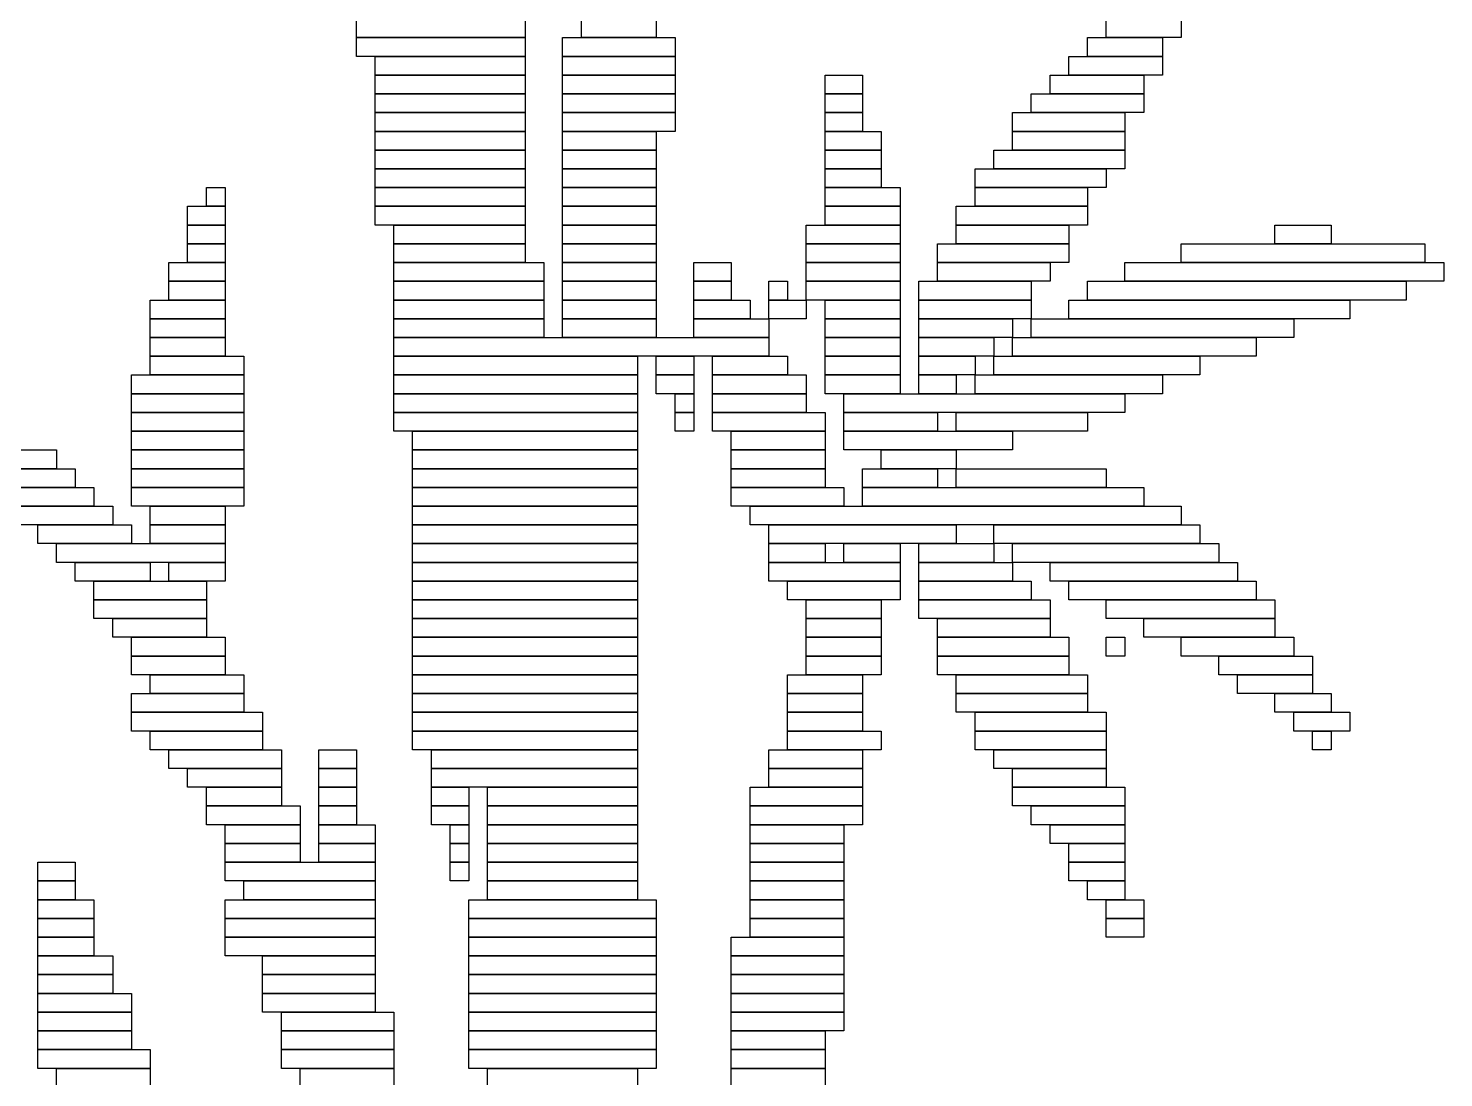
# Model space of a CAD drawing. Extents: x 39 to 985, y 65 to 958.
# Drawn here: x 903.5 to 979, y 281.5 to 337.5 of the extents above; entities that cross this region are included whole.
import ezdxf

# ---------------------------------------------------------------- set-up
doc = ezdxf.new("R2010")
doc.units = 0

msp = doc.modelspace()

# ---------------------------------------------------------------- linework, layer by layer
for p, q in [((921, 337), (921, 338)), ((930, 338), (930, 337)), ((933, 337), (933, 338)), ((937, 338), (937, 337)), ((961, 337), (961, 338)), ((965, 338), (965, 337)), ((930, 337), (921, 337)), ((921, 337), (930, 337)), ((921, 336), (921, 337)), ((930, 337), (930, 336)), ((932, 337), (938, 337)), ((932, 336), (932, 337)), ((937, 337), (933, 337)), ((938, 337), (938, 336)), ((960, 337), (964, 337)), ((960, 336), (960, 337)), ((965, 337), (961, 337)), ((964, 337), (964, 336)), ((930, 336), (921, 336)), ((922, 336), (930, 336)), ((922, 335), (922, 336)), ((930, 336), (930, 335)), ((938, 336), (932, 336)), ((932, 336), (938, 336)), ((932, 335), (932, 336)), ((938, 336), (938, 335)), ((959, 336), (964, 336)), ((959, 335), (959, 336)), ((964, 336), (960, 336)), ((964, 336), (964, 335)), ((930, 335), (922, 335)), ((922, 335), (930, 335)), ((922, 334), (922, 335)), ((930, 335), (930, 334)), ((938, 335), (932, 335)), ((932, 335), (938, 335)), ((932, 334), (932, 335)), ((938, 335), (938, 334)), ((946, 335), (948, 335)), ((946, 334), (946, 335)), ((948, 335), (948, 334)), ((958, 335), (963, 335)), ((958, 334), (958, 335)), ((964, 335), (959, 335)), ((963, 335), (963, 334)), ((930, 334), (922, 334)), ((922, 334), (930, 334)), ((922, 333), (922, 334)), ((930, 334), (930, 333)), ((938, 334), (932, 334)), ((932, 334), (938, 334)), ((932, 333), (932, 334)), ((938, 334), (938, 333)), ((948, 334), (946, 334)), ((946, 334), (948, 334)), ((946, 333), (946, 334)), ((948, 334), (948, 333)), ((957, 334), (963, 334)), ((957, 333), (957, 334)), ((963, 334), (958, 334)), ((963, 334), (963, 333)), ((930, 333), (922, 333)), ((922, 333), (930, 333)), ((922, 332), (922, 333)), ((930, 333), (930, 332)), ((938, 333), (932, 333)), ((932, 333), (938, 333)), ((932, 332), (932, 333)), ((938, 333), (938, 332)), ((948, 333), (946, 333)), ((946, 333), (948, 333)), ((946, 332), (946, 333)), ((948, 333), (948, 332)), ((956, 333), (962, 333)), ((956, 332), (956, 333)), ((963, 333), (957, 333)), ((962, 333), (962, 332)), ((930, 332), (922, 332)), ((922, 332), (930, 332)), ((922, 331), (922, 332)), ((930, 332), (930, 331)), ((938, 332), (932, 332)), ((932, 332), (937, 332)), ((932, 331), (932, 332)), ((937, 332), (937, 331)), ((948, 332), (946, 332)), ((946, 332), (949, 332)), ((946, 331), (946, 332)), ((949, 332), (949, 331)), ((962, 332), (956, 332)), ((956, 332), (962, 332)), ((956, 331), (956, 332)), ((962, 332), (962, 331)), ((930, 331), (922, 331)), ((922, 331), (930, 331)), ((922, 330), (922, 331)), ((930, 331), (930, 330)), ((937, 331), (932, 331)), ((932, 331), (937, 331)), ((932, 330), (932, 331)), ((937, 331), (937, 330)), ((949, 331), (946, 331)), ((946, 331), (949, 331)), ((946, 330), (946, 331)), ((949, 331), (949, 330)), ((955, 331), (962, 331)), ((955, 330), (955, 331)), ((962, 331), (956, 331)), ((962, 331), (962, 330)), ((930, 330), (922, 330)), ((922, 330), (930, 330)), ((922, 329), (922, 330)), ((930, 330), (930, 329)), ((937, 330), (932, 330)), ((932, 330), (937, 330)), ((932, 329), (932, 330)), ((937, 330), (937, 329)), ((949, 330), (946, 330)), ((946, 330), (949, 330)), ((946, 329), (946, 330)), ((949, 330), (949, 329)), ((954, 330), (961, 330)), ((954, 329), (954, 330)), ((962, 330), (955, 330)), ((961, 330), (961, 329)), ((913, 329), (914, 329)), ((913, 328), (913, 329)), ((914, 329), (914, 328)), ((930, 329), (922, 329)), ((922, 329), (930, 329)), ((922, 328), (922, 329)), ((930, 329), (930, 328)), ((937, 329), (932, 329)), ((932, 329), (937, 329)), ((932, 328), (932, 329)), ((937, 329), (937, 328)), ((949, 329), (946, 329)), ((946, 329), (950, 329)), ((946, 328), (946, 329)), ((950, 329), (950, 328)), ((961, 329), (954, 329)), ((954, 329), (960, 329)), ((954, 328), (954, 329)), ((960, 329), (960, 328)), ((912, 328), (914, 328)), ((912, 327), (912, 328)), ((914, 328), (913, 328)), ((914, 328), (914, 327)), ((930, 328), (922, 328)), ((922, 328), (930, 328)), ((922, 327), (922, 328)), ((930, 328), (930, 327)), ((937, 328), (932, 328)), ((932, 328), (937, 328)), ((932, 327), (932, 328)), ((937, 328), (937, 327)), ((950, 328), (946, 328)), ((946, 328), (950, 328)), ((946, 327), (946, 328)), ((950, 328), (950, 327)), ((953, 328), (960, 328)), ((953, 327), (953, 328)), ((960, 328), (954, 328)), ((960, 328), (960, 327)), ((914, 327), (912, 327)), ((912, 327), (914, 327)), ((912, 326), (912, 327)), ((914, 327), (914, 326)), ((930, 327), (922, 327)), ((923, 327), (930, 327)), ((923, 326), (923, 327)), ((930, 327), (930, 326)), ((937, 327), (932, 327)), ((932, 327), (937, 327)), ((932, 326), (932, 327)), ((937, 327), (937, 326)), ((945, 327), (950, 327)), ((945, 326), (945, 327)), ((950, 327), (946, 327)), ((950, 327), (950, 326)), ((960, 327), (953, 327)), ((953, 327), (959, 327)), ((953, 326), (953, 327)), ((959, 327), (959, 326)), ((970, 327), (973, 327)), ((970, 326), (970, 327)), ((973, 327), (973, 326)), ((914, 326), (912, 326)), ((912, 326), (914, 326)), ((912, 325), (912, 326)), ((914, 326), (914, 325)), ((930, 326), (923, 326)), ((923, 326), (930, 326)), ((923, 325), (923, 326)), ((930, 326), (930, 325)), ((937, 326), (932, 326)), ((932, 326), (937, 326)), ((932, 325), (932, 326)), ((937, 326), (937, 325)), ((950, 326), (945, 326)), ((945, 326), (950, 326)), ((945, 325), (945, 326)), ((950, 326), (950, 325)), ((952, 326), (959, 326)), ((952, 325), (952, 326)), ((959, 326), (953, 326)), ((959, 326), (959, 325)), ((965, 326), (978, 326)), ((965, 325), (965, 326)), ((973, 326), (970, 326)), ((978, 326), (978, 325)), ((911, 325), (914, 325)), ((911, 324), (911, 325)), ((914, 325), (912, 325)), ((914, 325), (914, 324)), ((930, 325), (923, 325)), ((923, 325), (931, 325)), ((923, 324), (923, 325)), ((931, 325), (931, 324)), ((937, 325), (932, 325)), ((932, 325), (937, 325)), ((932, 324), (932, 325)), ((937, 325), (937, 324)), ((939, 325), (941, 325)), ((939, 324), (939, 325)), ((941, 325), (941, 324)), ((950, 325), (945, 325)), ((945, 325), (950, 325)), ((945, 324), (945, 325)), ((950, 325), (950, 324)), ((959, 325), (952, 325)), ((952, 325), (958, 325)), ((952, 324), (952, 325)), ((958, 325), (958, 324)), ((962, 325), (979, 325)), ((962, 324), (962, 325)), ((978, 325), (965, 325)), ((979, 325), (979, 324)), ((914, 324), (911, 324)), ((911, 324), (914, 324)), ((911, 323), (911, 324)), ((914, 324), (914, 323)), ((931, 324), (923, 324)), ((923, 324), (931, 324)), ((923, 323), (923, 324)), ((931, 324), (931, 323)), ((937, 324), (932, 324)), ((932, 324), (937, 324)), ((932, 323), (932, 324)), ((937, 324), (937, 323)), ((941, 324), (939, 324)), ((939, 324), (941, 324)), ((939, 323), (939, 324)), ((941, 324), (941, 323)), ((943, 324), (944, 324)), ((943, 323), (943, 324)), ((944, 324), (944, 323)), ((950, 324), (945, 324)), ((945, 324), (950, 324)), ((945, 323), (945, 324)), ((950, 324), (950, 323)), ((951, 324), (957, 324)), ((951, 323), (951, 324)), ((958, 324), (952, 324)), ((957, 324), (957, 323)), ((960, 324), (977, 324)), ((960, 323), (960, 324)), ((979, 324), (962, 324)), ((977, 324), (977, 323)), ((910, 323), (914, 323)), ((910, 322), (910, 323)), ((914, 323), (911, 323)), ((914, 323), (914, 322)), ((931, 323), (923, 323)), ((923, 323), (931, 323)), ((923, 322), (923, 323)), ((931, 323), (931, 322)), ((937, 323), (932, 323)), ((932, 323), (937, 323)), ((932, 322), (932, 323)), ((937, 323), (937, 322)), ((941, 323), (939, 323)), ((939, 323), (942, 323)), ((939, 322), (939, 323)), ((942, 323), (942, 322)), ((944, 323), (943, 323)), ((943, 323), (945, 323)), ((943, 322), (943, 323)), ((950, 323), (945, 323)), ((945, 323), (945, 322)), ((946, 323), (950, 323)), ((946, 322), (946, 323)), ((950, 323), (950, 322)), ((957, 323), (951, 323)), ((951, 323), (957, 323)), ((951, 322), (951, 323)), ((957, 323), (957, 322)), ((959, 323), (974, 323)), ((959, 322), (959, 323)), ((977, 323), (960, 323)), ((974, 323), (974, 322)), ((914, 322), (910, 322)), ((910, 322), (914, 322)), ((910, 321), (910, 322)), ((914, 322), (914, 321)), ((931, 322), (923, 322)), ((923, 322), (931, 322)), ((923, 321), (923, 322)), ((931, 322), (931, 321)), ((937, 322), (932, 322)), ((932, 322), (937, 322)), ((932, 321), (932, 322)), ((937, 322), (937, 321)), ((942, 322), (939, 322)), ((939, 322), (943, 322)), ((939, 321), (939, 322)), ((945, 322), (943, 322)), ((943, 322), (943, 321)), ((950, 322), (946, 322)), ((946, 322), (950, 322)), ((946, 321), (946, 322)), ((950, 322), (950, 321)), ((957, 322), (951, 322)), ((951, 322), (956, 322)), ((951, 321), (951, 322)), ((956, 322), (956, 321)), ((957, 322), (971, 322)), ((957, 321), (957, 322)), ((974, 322), (959, 322)), ((971, 322), (971, 321)), ((914, 321), (910, 321)), ((910, 321), (914, 321)), ((910, 320), (910, 321)), ((914, 321), (914, 320)), ((931, 321), (923, 321)), ((923, 321), (943, 321)), ((923, 320), (923, 321)), ((937, 321), (932, 321)), ((943, 321), (939, 321)), ((943, 321), (943, 320)), ((950, 321), (946, 321)), ((946, 321), (950, 321)), ((946, 320), (946, 321)), ((950, 321), (950, 320)), ((956, 321), (951, 321)), ((951, 321), (955, 321)), ((951, 320), (951, 321)), ((955, 321), (955, 320)), ((956, 321), (969, 321)), ((956, 320), (956, 321)), ((971, 321), (957, 321)), ((969, 321), (969, 320)), ((914, 320), (910, 320)), ((910, 320), (915, 320)), ((910, 319), (910, 320)), ((915, 320), (915, 319)), ((943, 320), (923, 320)), ((923, 320), (936, 320)), ((923, 319), (923, 320)), ((936, 320), (936, 319)), ((937, 320), (939, 320)), ((937, 319), (937, 320)), ((939, 320), (939, 319)), ((940, 320), (944, 320)), ((940, 319), (940, 320)), ((944, 320), (944, 319)), ((950, 320), (946, 320)), ((946, 320), (950, 320)), ((946, 319), (946, 320)), ((950, 320), (950, 319)), ((955, 320), (951, 320)), ((951, 320), (954, 320)), ((951, 319), (951, 320)), ((954, 320), (954, 319)), ((955, 320), (966, 320)), ((955, 319), (955, 320)), ((969, 320), (956, 320)), ((966, 320), (966, 319)), ((909, 319), (915, 319)), ((909, 318), (909, 319)), ((915, 319), (910, 319)), ((915, 319), (915, 318)), ((936, 319), (923, 319)), ((923, 319), (936, 319)), ((923, 318), (923, 319)), ((936, 319), (936, 318)), ((939, 319), (937, 319)), ((937, 319), (939, 319)), ((937, 318), (937, 319)), ((939, 319), (939, 318)), ((944, 319), (940, 319)), ((940, 319), (945, 319)), ((940, 318), (940, 319)), ((945, 319), (945, 318)), ((950, 319), (946, 319)), ((946, 319), (950, 319)), ((946, 318), (946, 319)), ((950, 319), (950, 318)), ((954, 319), (951, 319)), ((951, 319), (953, 319)), ((951, 318), (951, 319)), ((953, 319), (953, 318)), ((954, 319), (964, 319)), ((954, 318), (954, 319)), ((966, 319), (955, 319)), ((964, 319), (964, 318)), ((915, 318), (909, 318)), ((909, 318), (915, 318)), ((909, 317), (909, 318)), ((915, 318), (915, 317)), ((936, 318), (923, 318)), ((923, 318), (936, 318)), ((923, 317), (923, 318)), ((936, 318), (936, 317)), ((939, 318), (937, 318)), ((938, 318), (939, 318)), ((938, 317), (938, 318)), ((939, 318), (939, 317)), ((945, 318), (940, 318)), ((940, 318), (945, 318)), ((940, 317), (940, 318)), ((945, 318), (945, 317)), ((950, 318), (946, 318)), ((947, 318), (962, 318)), ((947, 317), (947, 318)), ((953, 318), (951, 318)), ((964, 318), (954, 318)), ((962, 318), (962, 317)), ((915, 317), (909, 317)), ((909, 317), (915, 317)), ((909, 316), (909, 317)), ((915, 317), (915, 316)), ((936, 317), (923, 317)), ((923, 317), (936, 317)), ((923, 316), (923, 317)), ((936, 317), (936, 316)), ((939, 317), (938, 317)), ((938, 317), (939, 317)), ((938, 316), (938, 317)), ((939, 317), (939, 316)), ((945, 317), (940, 317)), ((940, 317), (946, 317)), ((940, 316), (940, 317)), ((946, 317), (946, 316)), ((962, 317), (947, 317)), ((947, 317), (952, 317)), ((947, 316), (947, 317)), ((952, 317), (952, 316)), ((953, 317), (960, 317)), ((953, 316), (953, 317)), ((960, 317), (960, 316)), ((915, 316), (909, 316)), ((909, 316), (915, 316)), ((909, 315), (909, 316)), ((915, 316), (915, 315)), ((936, 316), (923, 316)), ((924, 316), (936, 316)), ((924, 315), (924, 316)), ((936, 316), (936, 315)), ((939, 316), (938, 316)), ((946, 316), (940, 316)), ((941, 316), (946, 316)), ((941, 315), (941, 316)), ((946, 316), (946, 315)), ((952, 316), (947, 316)), ((947, 316), (956, 316)), ((947, 315), (947, 316)), ((960, 316), (953, 316)), ((956, 316), (956, 315)), ((893, 315), (905, 315)), ((905, 315), (905, 314)), ((915, 315), (909, 315)), ((909, 315), (915, 315)), ((909, 314), (909, 315)), ((915, 315), (915, 314)), ((936, 315), (924, 315)), ((924, 315), (936, 315)), ((924, 314), (924, 315)), ((936, 315), (936, 314)), ((946, 315), (941, 315)), ((941, 315), (946, 315)), ((941, 314), (941, 315)), ((946, 315), (946, 314)), ((956, 315), (947, 315)), ((949, 315), (953, 315)), ((949, 314), (949, 315)), ((953, 315), (953, 314)), ((905, 314), (893, 314)), ((901, 314), (906, 314)), ((906, 314), (906, 313)), ((915, 314), (909, 314)), ((909, 314), (915, 314)), ((909, 313), (909, 314)), ((915, 314), (915, 313)), ((936, 314), (924, 314)), ((924, 314), (936, 314)), ((924, 313), (924, 314)), ((936, 314), (936, 313)), ((946, 314), (941, 314)), ((941, 314), (946, 314)), ((941, 313), (941, 314)), ((946, 314), (946, 313)), ((948, 314), (952, 314)), ((948, 313), (948, 314)), ((953, 314), (949, 314)), ((952, 314), (952, 313)), ((953, 314), (961, 314)), ((953, 313), (953, 314)), ((961, 314), (961, 313)), ((906, 313), (901, 313)), ((902, 313), (907, 313)), ((907, 313), (907, 312)), ((915, 313), (909, 313)), ((909, 313), (915, 313)), ((909, 312), (909, 313)), ((915, 313), (915, 312)), ((936, 313), (924, 313)), ((924, 313), (936, 313)), ((924, 312), (924, 313)), ((936, 313), (936, 312)), ((946, 313), (941, 313)), ((941, 313), (947, 313)), ((941, 312), (941, 313)), ((947, 313), (947, 312)), ((952, 313), (948, 313)), ((948, 313), (963, 313)), ((948, 312), (948, 313)), ((961, 313), (953, 313)), ((963, 313), (963, 312)), ((907, 312), (902, 312)), ((903, 312), (908, 312)), ((908, 312), (908, 311)), ((915, 312), (909, 312)), ((910, 312), (914, 312)), ((910, 311), (910, 312)), ((914, 312), (914, 311)), ((936, 312), (924, 312)), ((924, 312), (936, 312)), ((924, 311), (924, 312)), ((936, 312), (936, 311)), ((947, 312), (941, 312)), ((942, 312), (965, 312)), ((942, 311), (942, 312)), ((963, 312), (948, 312)), ((965, 312), (965, 311)), ((908, 311), (903, 311)), ((904, 311), (909, 311)), ((904, 310), (904, 311)), ((909, 311), (909, 310)), ((914, 311), (910, 311)), ((910, 311), (914, 311)), ((910, 310), (910, 311)), ((914, 311), (914, 310)), ((936, 311), (924, 311)), ((924, 311), (936, 311)), ((924, 310), (924, 311)), ((936, 311), (936, 310)), ((965, 311), (942, 311)), ((943, 311), (953, 311)), ((943, 310), (943, 311)), ((953, 311), (953, 310)), ((955, 311), (966, 311)), ((955, 310), (955, 311)), ((966, 311), (966, 310)), ((909, 310), (904, 310)), ((905, 310), (914, 310)), ((905, 309), (905, 310)), ((914, 310), (910, 310)), ((914, 310), (914, 309)), ((936, 310), (924, 310)), ((924, 310), (936, 310)), ((924, 309), (924, 310)), ((936, 310), (936, 309)), ((953, 310), (943, 310)), ((943, 310), (946, 310)), ((943, 309), (943, 310)), ((946, 310), (946, 309)), ((947, 310), (950, 310)), ((947, 309), (947, 310)), ((950, 310), (950, 309)), ((951, 310), (955, 310)), ((951, 309), (951, 310)), ((966, 310), (955, 310)), ((955, 310), (955, 309)), ((956, 310), (967, 310)), ((956, 309), (956, 310)), ((967, 310), (967, 309)), ((914, 309), (905, 309)), ((906, 309), (910, 309)), ((906, 308), (906, 309)), ((910, 309), (910, 308)), ((911, 309), (914, 309)), ((911, 308), (911, 309)), ((914, 309), (914, 308)), ((936, 309), (924, 309)), ((924, 309), (936, 309)), ((924, 308), (924, 309)), ((936, 309), (936, 308)), ((946, 309), (943, 309)), ((943, 309), (950, 309)), ((943, 308), (943, 309)), ((950, 309), (947, 309)), ((950, 309), (950, 308)), ((955, 309), (951, 309)), ((951, 309), (956, 309)), ((951, 308), (951, 309)), ((967, 309), (956, 309)), ((956, 309), (956, 308)), ((958, 309), (968, 309)), ((958, 308), (958, 309)), ((968, 309), (968, 308)), ((910, 308), (906, 308)), ((907, 308), (913, 308)), ((907, 307), (907, 308)), ((914, 308), (911, 308)), ((913, 308), (913, 307)), ((936, 308), (924, 308)), ((924, 308), (936, 308)), ((924, 307), (924, 308)), ((936, 308), (936, 307)), ((950, 308), (943, 308)), ((944, 308), (950, 308)), ((944, 307), (944, 308)), ((950, 308), (950, 307)), ((956, 308), (951, 308)), ((951, 308), (957, 308)), ((951, 307), (951, 308)), ((957, 308), (957, 307)), ((968, 308), (958, 308)), ((959, 308), (969, 308)), ((959, 307), (959, 308)), ((969, 308), (969, 307)), ((913, 307), (907, 307)), ((907, 307), (913, 307)), ((907, 306), (907, 307)), ((913, 307), (913, 306)), ((936, 307), (924, 307)), ((924, 307), (936, 307)), ((924, 306), (924, 307)), ((936, 307), (936, 306)), ((950, 307), (944, 307)), ((945, 307), (949, 307)), ((945, 306), (945, 307)), ((949, 307), (949, 306)), ((957, 307), (951, 307)), ((951, 307), (958, 307)), ((951, 306), (951, 307)), ((958, 307), (958, 306)), ((969, 307), (959, 307)), ((961, 307), (970, 307)), ((961, 306), (961, 307)), ((970, 307), (970, 306)), ((913, 306), (907, 306)), ((908, 306), (913, 306)), ((908, 305), (908, 306)), ((913, 306), (913, 305)), ((936, 306), (924, 306)), ((924, 306), (936, 306)), ((924, 305), (924, 306)), ((936, 306), (936, 305)), ((949, 306), (945, 306)), ((945, 306), (949, 306)), ((945, 305), (945, 306)), ((949, 306), (949, 305)), ((958, 306), (951, 306)), ((952, 306), (958, 306)), ((952, 305), (952, 306)), ((958, 306), (958, 305)), ((970, 306), (961, 306)), ((963, 306), (970, 306)), ((963, 305), (963, 306)), ((970, 306), (970, 305)), ((913, 305), (908, 305)), ((909, 305), (914, 305)), ((909, 304), (909, 305)), ((914, 305), (914, 304)), ((936, 305), (924, 305)), ((924, 305), (936, 305)), ((924, 304), (924, 305)), ((936, 305), (936, 304)), ((949, 305), (945, 305)), ((945, 305), (949, 305)), ((945, 304), (945, 305)), ((949, 305), (949, 304)), ((958, 305), (952, 305)), ((952, 305), (959, 305)), ((952, 304), (952, 305)), ((959, 305), (959, 304)), ((961, 305), (962, 305)), ((961, 304), (961, 305)), ((962, 305), (962, 304)), ((970, 305), (963, 305)), ((965, 305), (971, 305)), ((965, 304), (965, 305)), ((971, 305), (971, 304)), ((914, 304), (909, 304)), ((909, 304), (914, 304)), ((909, 303), (909, 304)), ((914, 304), (914, 303)), ((936, 304), (924, 304)), ((924, 304), (936, 304)), ((924, 303), (924, 304)), ((936, 304), (936, 303)), ((949, 304), (945, 304)), ((945, 304), (949, 304)), ((945, 303), (945, 304)), ((949, 304), (949, 303)), ((959, 304), (952, 304)), ((952, 304), (959, 304)), ((952, 303), (952, 304)), ((959, 304), (959, 303)), ((962, 304), (961, 304)), ((971, 304), (965, 304)), ((967, 304), (972, 304)), ((967, 303), (967, 304)), ((972, 304), (972, 303)), ((914, 303), (909, 303)), ((910, 303), (915, 303)), ((910, 302), (910, 303)), ((915, 303), (915, 302)), ((936, 303), (924, 303)), ((924, 303), (936, 303)), ((924, 302), (924, 303)), ((936, 303), (936, 302)), ((944, 303), (948, 303)), ((944, 302), (944, 303)), ((949, 303), (945, 303)), ((948, 303), (948, 302)), ((959, 303), (952, 303)), ((953, 303), (960, 303)), ((953, 302), (953, 303)), ((960, 303), (960, 302)), ((972, 303), (967, 303)), ((968, 303), (972, 303)), ((968, 302), (968, 303)), ((972, 303), (972, 302)), ((909, 302), (915, 302)), ((909, 301), (909, 302)), ((915, 302), (910, 302)), ((915, 302), (915, 301)), ((936, 302), (924, 302)), ((924, 302), (936, 302)), ((924, 301), (924, 302)), ((936, 302), (936, 301)), ((948, 302), (944, 302)), ((944, 302), (948, 302)), ((944, 301), (944, 302)), ((948, 302), (948, 301)), ((960, 302), (953, 302)), ((953, 302), (960, 302)), ((953, 301), (953, 302)), ((960, 302), (960, 301)), ((972, 302), (968, 302)), ((970, 302), (973, 302)), ((970, 301), (970, 302)), ((973, 302), (973, 301)), ((915, 301), (909, 301)), ((909, 301), (916, 301)), ((909, 300), (909, 301)), ((916, 301), (916, 300)), ((936, 301), (924, 301)), ((924, 301), (936, 301)), ((924, 300), (924, 301)), ((936, 301), (936, 300)), ((948, 301), (944, 301)), ((944, 301), (948, 301)), ((944, 300), (944, 301)), ((948, 301), (948, 300)), ((960, 301), (953, 301)), ((954, 301), (961, 301)), ((954, 300), (954, 301)), ((961, 301), (961, 300)), ((973, 301), (970, 301)), ((971, 301), (974, 301)), ((971, 300), (971, 301)), ((974, 301), (974, 300)), ((916, 300), (909, 300)), ((910, 300), (916, 300)), ((910, 299), (910, 300)), ((916, 300), (916, 299)), ((936, 300), (924, 300)), ((924, 300), (936, 300)), ((924, 299), (924, 300)), ((936, 300), (936, 299)), ((948, 300), (944, 300)), ((944, 300), (949, 300)), ((944, 299), (944, 300)), ((949, 300), (949, 299)), ((961, 300), (954, 300)), ((954, 300), (961, 300)), ((954, 299), (954, 300)), ((961, 300), (961, 299)), ((974, 300), (971, 300)), ((972, 300), (973, 300)), ((972, 299), (972, 300)), ((973, 300), (973, 299)), ((916, 299), (910, 299)), ((911, 299), (917, 299)), ((911, 298), (911, 299)), ((917, 299), (917, 298)), ((919, 299), (921, 299)), ((919, 298), (919, 299)), ((921, 299), (921, 298)), ((936, 299), (924, 299)), ((925, 299), (936, 299)), ((925, 298), (925, 299)), ((936, 299), (936, 298)), ((943, 299), (948, 299)), ((943, 298), (943, 299)), ((949, 299), (944, 299)), ((948, 299), (948, 298)), ((961, 299), (954, 299)), ((955, 299), (961, 299)), ((955, 298), (955, 299)), ((961, 299), (961, 298)), ((973, 299), (972, 299)), ((917, 298), (911, 298)), ((912, 298), (917, 298)), ((912, 297), (912, 298)), ((917, 298), (917, 297)), ((921, 298), (919, 298)), ((919, 298), (921, 298)), ((919, 297), (919, 298)), ((921, 298), (921, 297)), ((936, 298), (925, 298)), ((925, 298), (936, 298)), ((925, 297), (925, 298)), ((936, 298), (936, 297)), ((948, 298), (943, 298)), ((943, 298), (948, 298)), ((943, 297), (943, 298)), ((948, 298), (948, 297)), ((961, 298), (955, 298)), ((956, 298), (961, 298)), ((956, 297), (956, 298)), ((961, 298), (961, 297)), ((917, 297), (912, 297)), ((913, 297), (917, 297)), ((913, 296), (913, 297)), ((917, 297), (917, 296)), ((921, 297), (919, 297)), ((919, 297), (921, 297)), ((919, 296), (919, 297)), ((921, 297), (921, 296)), ((936, 297), (925, 297)), ((925, 297), (927, 297)), ((925, 296), (925, 297)), ((927, 297), (927, 296)), ((928, 297), (936, 297)), ((928, 296), (928, 297)), ((936, 297), (936, 296)), ((942, 297), (948, 297)), ((942, 296), (942, 297)), ((948, 297), (943, 297)), ((948, 297), (948, 296)), ((961, 297), (956, 297)), ((956, 297), (962, 297)), ((956, 296), (956, 297)), ((962, 297), (962, 296)), ((917, 296), (913, 296)), ((913, 296), (918, 296)), ((913, 295), (913, 296)), ((918, 296), (918, 295)), ((921, 296), (919, 296)), ((919, 296), (921, 296)), ((919, 295), (919, 296)), ((921, 296), (921, 295)), ((927, 296), (925, 296)), ((925, 296), (927, 296)), ((925, 295), (925, 296)), ((927, 296), (927, 295)), ((936, 296), (928, 296)), ((928, 296), (936, 296)), ((928, 295), (928, 296)), ((936, 296), (936, 295)), ((948, 296), (942, 296)), ((942, 296), (948, 296)), ((942, 295), (942, 296)), ((948, 296), (948, 295)), ((962, 296), (956, 296)), ((957, 296), (962, 296)), ((957, 295), (957, 296)), ((962, 296), (962, 295)), ((918, 295), (913, 295)), ((914, 295), (918, 295)), ((914, 294), (914, 295)), ((918, 295), (918, 294)), ((921, 295), (919, 295)), ((919, 295), (922, 295)), ((919, 294), (919, 295)), ((922, 295), (922, 294)), ((927, 295), (925, 295)), ((926, 295), (927, 295)), ((926, 294), (926, 295)), ((927, 295), (927, 294)), ((936, 295), (928, 295)), ((928, 295), (936, 295)), ((928, 294), (928, 295)), ((936, 295), (936, 294)), ((948, 295), (942, 295)), ((942, 295), (947, 295)), ((942, 294), (942, 295)), ((947, 295), (947, 294)), ((962, 295), (957, 295)), ((958, 295), (962, 295)), ((958, 294), (958, 295)), ((962, 295), (962, 294)), ((918, 294), (914, 294)), ((914, 294), (918, 294)), ((914, 293), (914, 294)), ((918, 294), (918, 293)), ((922, 294), (919, 294)), ((919, 294), (922, 294)), ((919, 293), (919, 294)), ((922, 294), (922, 293)), ((927, 294), (926, 294)), ((926, 294), (927, 294)), ((926, 293), (926, 294)), ((927, 294), (927, 293)), ((936, 294), (928, 294)), ((928, 294), (936, 294)), ((928, 293), (928, 294)), ((936, 294), (936, 293)), ((947, 294), (942, 294)), ((942, 294), (947, 294)), ((942, 293), (942, 294)), ((947, 294), (947, 293)), ((962, 294), (958, 294)), ((959, 294), (962, 294)), ((959, 293), (959, 294)), ((962, 294), (962, 293)), ((904, 293), (906, 293)), ((904, 292), (904, 293)), ((906, 293), (906, 292)), ((918, 293), (914, 293)), ((914, 293), (922, 293)), ((914, 292), (914, 293)), ((922, 293), (919, 293)), ((922, 293), (922, 292)), ((927, 293), (926, 293)), ((926, 293), (927, 293)), ((926, 292), (926, 293)), ((927, 293), (927, 292)), ((936, 293), (928, 293)), ((928, 293), (936, 293)), ((928, 292), (928, 293)), ((936, 293), (936, 292)), ((947, 293), (942, 293)), ((942, 293), (947, 293)), ((942, 292), (942, 293)), ((947, 293), (947, 292)), ((962, 293), (959, 293)), ((959, 293), (962, 293)), ((959, 292), (959, 293)), ((962, 293), (962, 292)), ((906, 292), (904, 292)), ((904, 292), (906, 292)), ((904, 291), (904, 292)), ((906, 292), (906, 291)), ((922, 292), (914, 292)), ((915, 292), (922, 292)), ((915, 291), (915, 292)), ((922, 292), (922, 291)), ((927, 292), (926, 292)), ((936, 292), (928, 292)), ((928, 292), (936, 292)), ((928, 291), (928, 292)), ((936, 292), (936, 291)), ((947, 292), (942, 292)), ((942, 292), (947, 292)), ((942, 291), (942, 292)), ((947, 292), (947, 291)), ((962, 292), (959, 292)), ((960, 292), (962, 292)), ((960, 291), (960, 292)), ((962, 292), (962, 291)), ((906, 291), (904, 291)), ((904, 291), (907, 291)), ((904, 290), (904, 291)), ((907, 291), (907, 290)), ((914, 291), (922, 291)), ((914, 290), (914, 291)), ((922, 291), (915, 291)), ((922, 291), (922, 290)), ((927, 291), (937, 291)), ((927, 290), (927, 291)), ((936, 291), (928, 291)), ((937, 291), (937, 290)), ((947, 291), (942, 291)), ((942, 291), (947, 291)), ((942, 290), (942, 291)), ((947, 291), (947, 290)), ((962, 291), (960, 291)), ((961, 291), (963, 291)), ((961, 290), (961, 291)), ((963, 291), (963, 290)), ((907, 290), (904, 290)), ((904, 290), (907, 290)), ((904, 289), (904, 290)), ((907, 290), (907, 289)), ((922, 290), (914, 290)), ((914, 290), (922, 290)), ((914, 289), (914, 290)), ((922, 290), (922, 289)), ((937, 290), (927, 290)), ((927, 290), (937, 290)), ((927, 289), (927, 290)), ((937, 290), (937, 289)), ((947, 290), (942, 290)), ((942, 290), (947, 290)), ((942, 289), (942, 290)), ((947, 290), (947, 289)), ((963, 290), (961, 290)), ((961, 290), (963, 290)), ((961, 289), (961, 290)), ((963, 290), (963, 289)), ((907, 289), (904, 289)), ((904, 289), (907, 289)), ((904, 288), (904, 289)), ((907, 289), (907, 288)), ((922, 289), (914, 289)), ((914, 289), (922, 289)), ((914, 288), (914, 289)), ((922, 289), (922, 288)), ((937, 289), (927, 289)), ((927, 289), (937, 289)), ((927, 288), (927, 289)), ((937, 289), (937, 288)), ((941, 289), (947, 289)), ((941, 288), (941, 289)), ((947, 289), (942, 289)), ((947, 289), (947, 288)), ((963, 289), (961, 289)), ((907, 288), (904, 288)), ((904, 288), (908, 288)), ((904, 287), (904, 288)), ((908, 288), (908, 287)), ((922, 288), (914, 288)), ((916, 288), (922, 288)), ((916, 287), (916, 288)), ((922, 288), (922, 287)), ((937, 288), (927, 288)), ((927, 288), (937, 288)), ((927, 287), (927, 288)), ((937, 288), (937, 287)), ((947, 288), (941, 288)), ((941, 288), (947, 288)), ((941, 287), (941, 288)), ((947, 288), (947, 287)), ((908, 287), (904, 287)), ((904, 287), (908, 287)), ((904, 286), (904, 287)), ((908, 287), (908, 286)), ((922, 287), (916, 287)), ((916, 287), (922, 287)), ((916, 286), (916, 287)), ((922, 287), (922, 286)), ((937, 287), (927, 287)), ((927, 287), (937, 287)), ((927, 286), (927, 287)), ((937, 287), (937, 286)), ((947, 287), (941, 287)), ((941, 287), (947, 287)), ((941, 286), (941, 287)), ((947, 287), (947, 286)), ((908, 286), (904, 286)), ((904, 286), (909, 286)), ((904, 285), (904, 286)), ((909, 286), (909, 285)), ((922, 286), (916, 286)), ((916, 286), (922, 286)), ((916, 285), (916, 286)), ((922, 286), (922, 285)), ((937, 286), (927, 286)), ((927, 286), (937, 286)), ((927, 285), (927, 286)), ((937, 286), (937, 285)), ((947, 286), (941, 286)), ((941, 286), (947, 286)), ((941, 285), (941, 286)), ((947, 286), (947, 285)), ((909, 285), (904, 285)), ((904, 285), (909, 285)), ((904, 284), (904, 285)), ((909, 285), (909, 284)), ((922, 285), (916, 285)), ((917, 285), (923, 285)), ((917, 284), (917, 285)), ((923, 285), (923, 284)), ((937, 285), (927, 285)), ((927, 285), (937, 285)), ((927, 284), (927, 285)), ((937, 285), (937, 284)), ((947, 285), (941, 285)), ((941, 285), (947, 285)), ((941, 284), (941, 285)), ((947, 285), (947, 284)), ((909, 284), (904, 284)), ((904, 284), (909, 284)), ((904, 283), (904, 284)), ((909, 284), (909, 283)), ((923, 284), (917, 284)), ((917, 284), (923, 284)), ((917, 283), (917, 284)), ((923, 284), (923, 283)), ((937, 284), (927, 284)), ((927, 284), (937, 284)), ((927, 283), (927, 284)), ((937, 284), (937, 283)), ((947, 284), (941, 284)), ((941, 284), (946, 284)), ((941, 283), (941, 284)), ((946, 284), (946, 283)), ((909, 283), (904, 283)), ((904, 283), (910, 283)), ((904, 282), (904, 283)), ((910, 283), (910, 282)), ((923, 283), (917, 283)), ((917, 283), (923, 283)), ((917, 282), (917, 283)), ((923, 283), (923, 282)), ((937, 283), (927, 283)), ((927, 283), (937, 283)), ((927, 282), (927, 283)), ((937, 283), (937, 282)), ((946, 283), (941, 283)), ((941, 283), (946, 283)), ((941, 282), (941, 283)), ((946, 283), (946, 282)), ((910, 282), (904, 282)), ((905, 282), (910, 282)), ((905, 281), (905, 282)), ((910, 282), (910, 281)), ((923, 282), (917, 282)), ((918, 282), (923, 282)), ((918, 281), (918, 282)), ((923, 282), (923, 281)), ((937, 282), (927, 282)), ((928, 282), (936, 282)), ((928, 281), (928, 282)), ((936, 282), (936, 281)), ((946, 282), (941, 282)), ((941, 282), (946, 282)), ((941, 281), (941, 282)), ((946, 282), (946, 281))]:
    msp.add_line(p, q)

doc.saveas('drawing.dxf')
